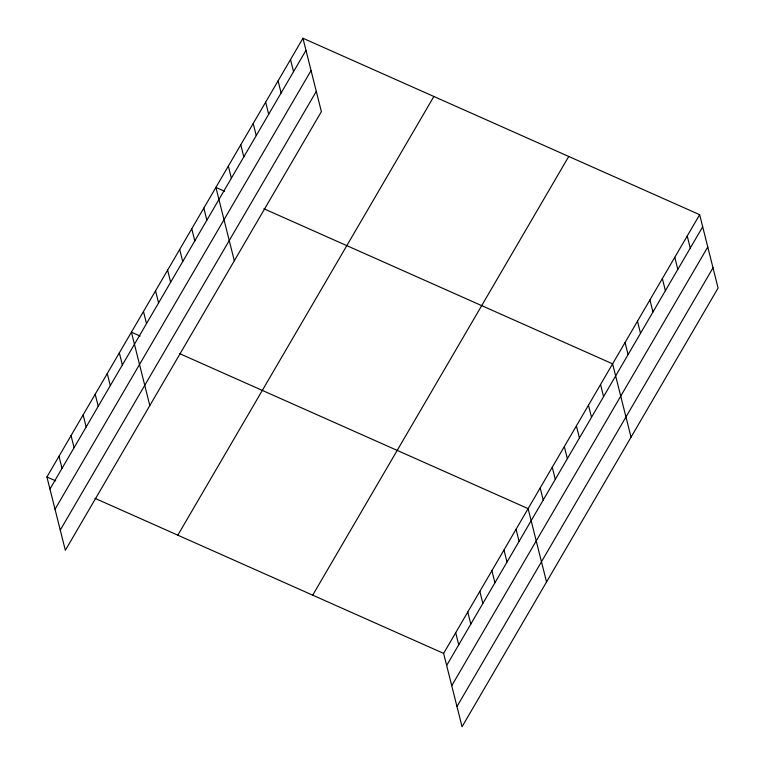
<?xml version="1.0" encoding="UTF-8"?>
<svg xmlns="http://www.w3.org/2000/svg" width="765" height="765" viewBox="0 0 765 765"><rect width="100%" height="100%" fill="white"/><g stroke="black" fill="none" stroke-linecap="round" stroke-linejoin="round"><path stroke-width="1.15" d="M302.95 38.25L321.377 111.604L65.341 550.312L46.914 476.958L302.95 38.25L699.659 214.688L718.086 288.042L462.05 726.75L443.624 653.396L699.659 214.688M49.945 489.045L305.99 50.337M55.023 509.26L311.068 70.552M60.253 530.097L316.299 91.389M177.824 535.184L433.87 96.476M312.703 595.17L568.749 156.462M446.655 665.483L702.7 226.775M451.742 685.698L707.778 246.99M456.973 706.535L713.009 267.827M224.623 191.288L215.902 187.406L234.32 260.769M263.896 208.759L612.612 363.853L631.039 437.207M140.129 336.065L131.408 332.182L149.825 405.536M179.402 353.535L528.118 508.62L546.545 581.974M46.914 476.958L55.635 480.841M94.917 498.302L443.624 653.396M687.228 235.993L690.26 248.08M674.787 257.308L677.828 269.395M662.356 278.613L665.387 290.7M649.915 299.918L652.956 312.005M637.484 321.233L640.515 333.32M625.043 342.538L628.084 354.625M600.544 384.527L603.575 396.614M588.467 405.211L591.508 417.298M576.399 425.895L579.43 437.982M564.331 446.578L567.362 458.665M552.254 467.262L555.294 479.349M540.186 487.936L543.227 500.023M516.05 529.303L519.081 541.39M503.972 549.987L507.013 562.074M491.905 570.671L494.945 582.758M479.837 591.345L482.868 603.432M467.759 612.029L470.8 624.116M455.691 632.712L458.732 644.799M290.518 59.555L293.55 71.642M278.078 80.87L281.118 92.957M265.646 102.175L268.678 114.262M253.205 123.481L256.246 135.568M240.774 144.795L243.806 156.882M228.333 166.101L231.374 178.188M203.825 208.09L206.866 220.177M191.757 228.773L194.788 240.86M179.689 249.457L182.72 261.544M167.612 270.141L170.652 282.228M155.544 290.824L158.585 302.911M143.476 311.498L146.507 323.585M119.33 352.866L122.371 364.953M107.263 373.55L110.303 385.637M95.195 394.233L98.226 406.32M83.127 414.907L86.158 426.994M71.049 435.591L74.09 447.678M58.982 456.275L62.013 468.362"/></g></svg>
